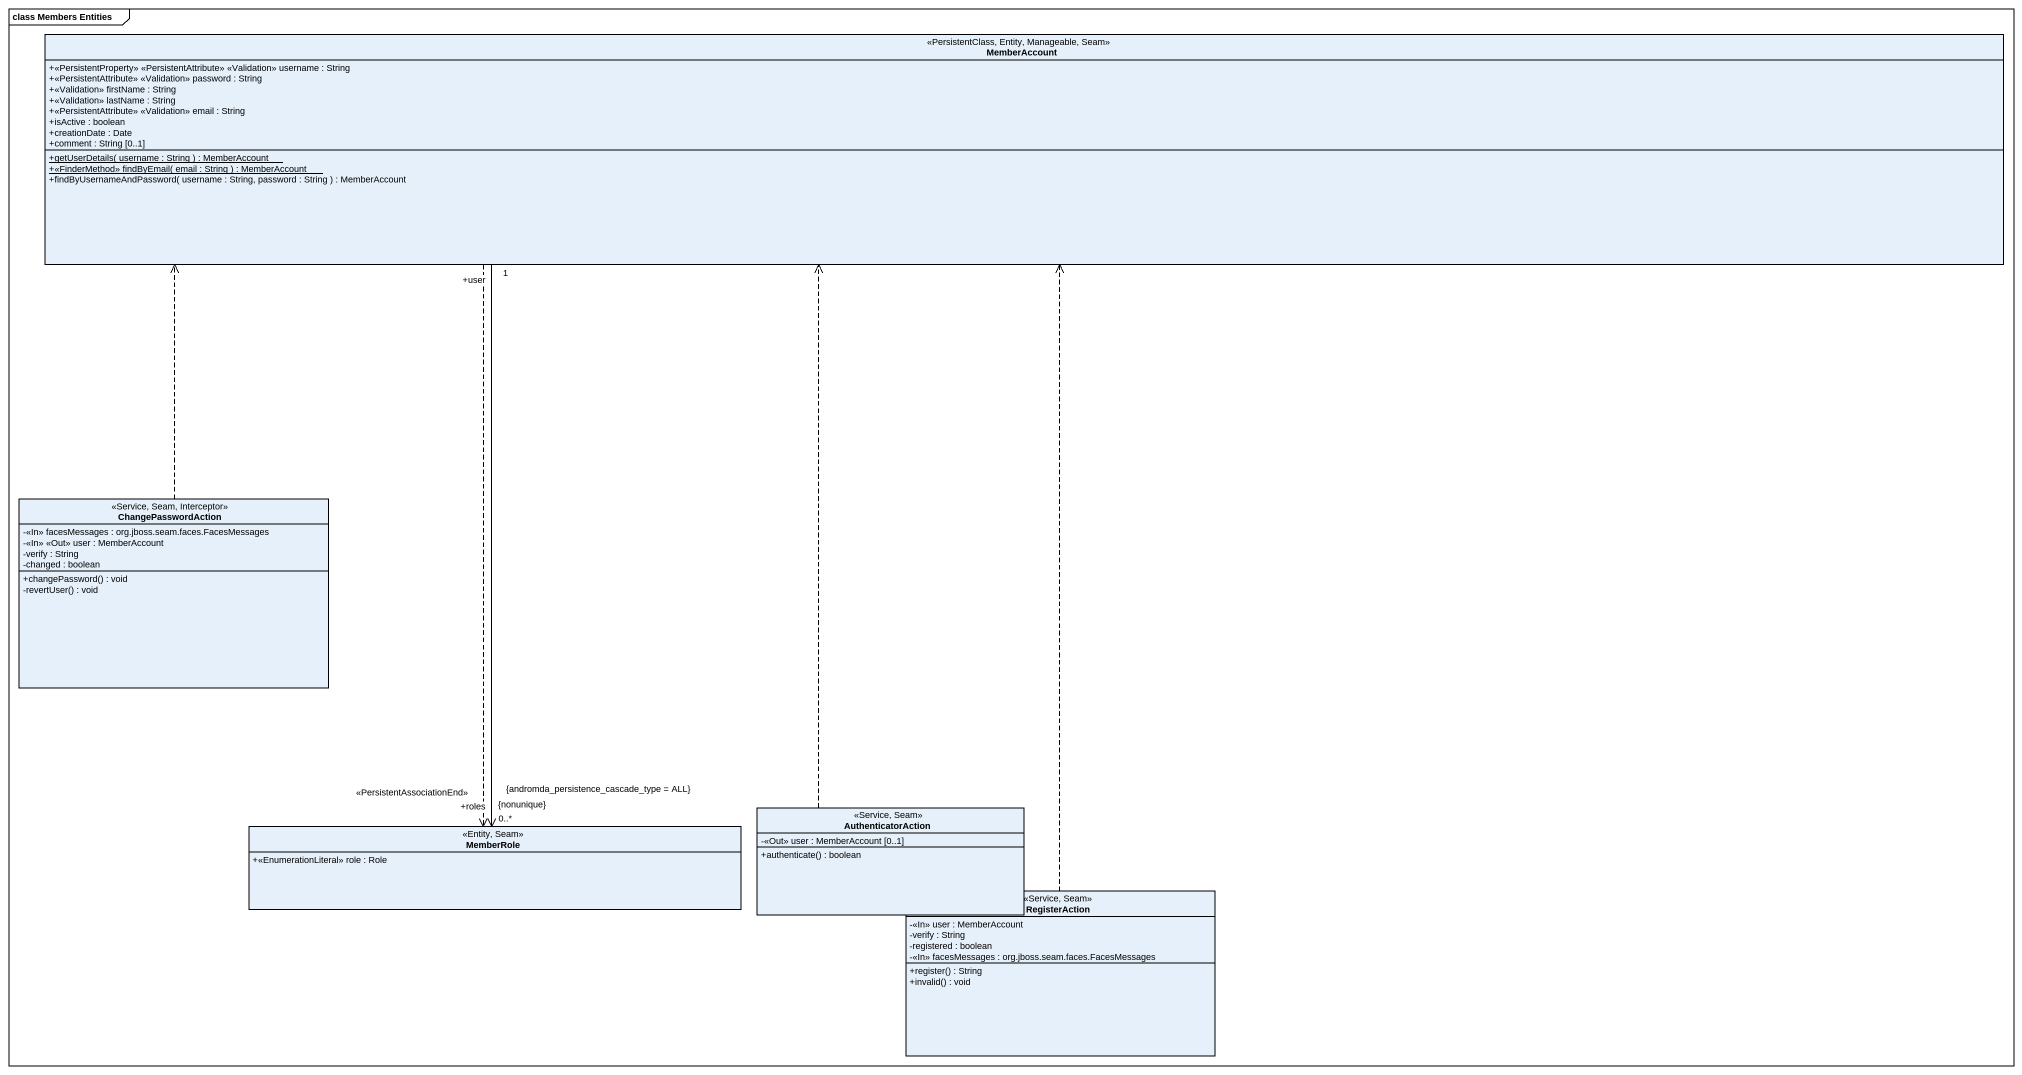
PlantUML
@startuml
mainframe class Members Entities
hide circle
hide empty members
skinparam classAttributeIconSize 0
class MemberAccount <<PersistentClass, Entity, Manageable, Seam>> {
  +<<PersistentProperty>> <<PersistentAttribute>> <<Validation>> username : String
  +<<PersistentAttribute>> <<Validation>> password : String
  +<<Validation>> firstName : String
  +<<Validation>> lastName : String
  +<<PersistentAttribute>> <<Validation>> email : String
  +isActive : boolean
  +creationDate : Date
  +comment : String [0..1]
  {static} +getUserDetails( username : String ) : MemberAccount
  {static} +<<FinderMethod>> findByEmail( email : String ) : MemberAccount
  +findByUsernameAndPassword( username : String, password : String ) : MemberAccount
}
class ChangePasswordAction <<Service, Seam, Interceptor>> {
  -<<In>> facesMessages : org.jboss.seam.faces.FacesMessages
  -<<In>> <<Out>> user : MemberAccount
  -verify : String
  -changed : boolean
  +changePassword() : void
  -revertUser() : void
}
class MemberRole <<Entity, Seam>> {
  +<<EnumerationLiteral>> role : Role
}
class AuthenticatorAction <<Service, Seam>> {
  -<<Out>> user : MemberAccount [0..1]
  +authenticate() : boolean
}
class RegisterAction <<Service, Seam>> {
  -<<In>> user : MemberAccount
  -verify : String
  -registered : boolean
  -<<In>> facesMessages : org.jboss.seam.faces.FacesMessages
  +register() : String
  +invalid() : void
}
MemberAccount ..> MemberRole
ChangePasswordAction .right.> MemberAccount
MemberRole "+roles\n<<PersistentAssociationEnd>>\n0..*\n{andromda_persistence_cascade_type = ALL}\n{nonunique}" <-up- "+user\n1" MemberAccount
AuthenticatorAction .up.> MemberAccount
RegisterAction .up.> MemberAccount
@enduml
